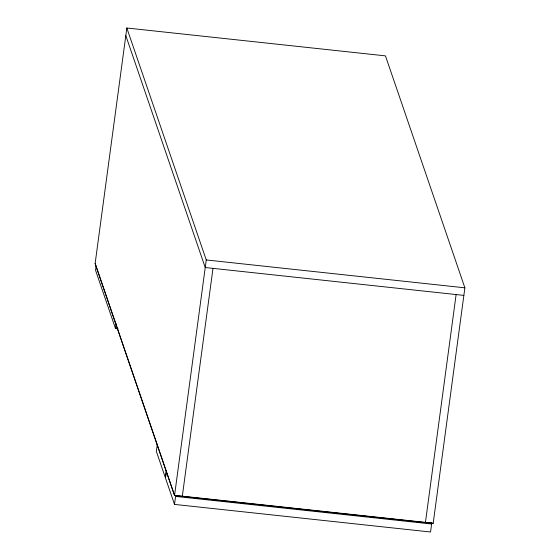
<?xml version="1.0" encoding="UTF-8"?>
<svg xmlns="http://www.w3.org/2000/svg" width="560" height="560" viewBox="0 0 560 560"><rect width="100%" height="100%" fill="white"/><g stroke="black" fill="none" stroke-linecap="round" stroke-linejoin="round"><path stroke-width="0.84" d="M126.833 28L95.116 263.634L174.531 495.579L433.167 523.453L464.884 287.819L385.469 55.874L126.833 28L206.248 259.952L174.531 495.579M96.075 266.252L95.543 270.249L115.5 328.552L118.104 328.832M115.5 328.552L116.144 323.757M157.318 444.178L156.352 451.374L165.375 477.736L166.341 470.54M166.453 470.855L165.48 478.051L174.503 504.406L430.556 532L431.627 524.006L431.067 522.361M174.503 504.406L175.581 496.412L431.627 524.006M182.294 496.419L212.989 268.359M425.411 522.613L456.106 294.56M206.248 259.952L464.884 287.819M463.862 295.393L205.226 267.526L125.811 35.574M433.202 523.201L174.566 495.327L95.151 263.375"/></g></svg>
